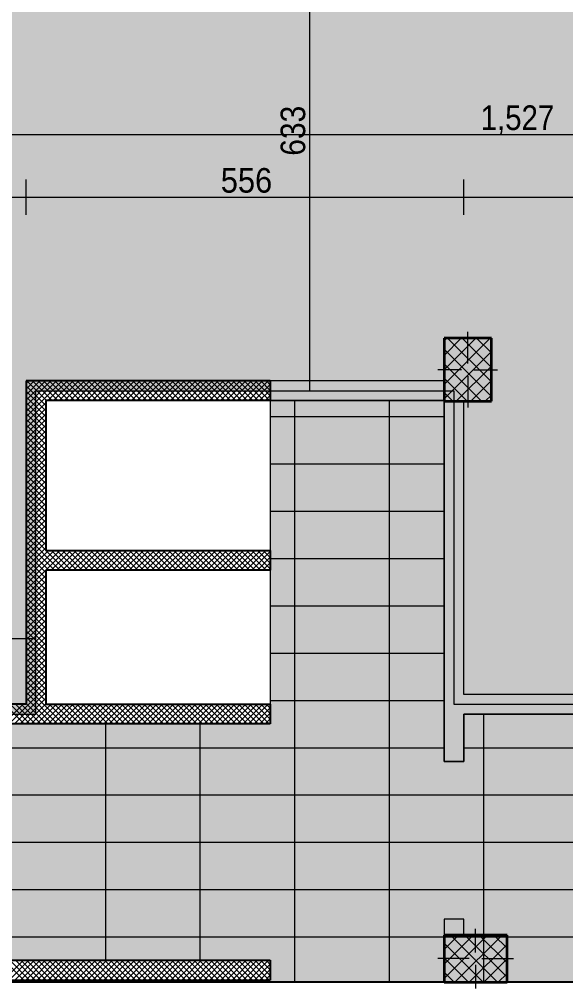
# Model space of a CAD drawing. Header units: centimetres. Extents: x -4080 to 264, y -122 to 2876.
# Drawn here: x -1673 to -979, y 142 to 1372 of the extents above; entities that cross this region are included whole.
import ezdxf

# ---------------------------------------------------------------- set-up
doc = ezdxf.new("R2010")
doc.units = ezdxf.units.CM
for name, color, linetype, true_color in [('PDF_2D Drafting - General', 7, 'Continuous', 0x6a6a6a), ('PDF_Dimensioning - General', 7, 'Continuous', 0x0077b0), ('PDF_Structural - Bearing', 7, 'Continuous', 0xfd8379)]:
    doc.layers.add(name, color=color, linetype=linetype, true_color=true_color)
doc.styles.add('PDF Arial', font='arial.ttf')

msp = doc.modelspace()

# ---------------------------------------------------------------- hatches: boundary and pattern name
at = {"layer": 'PDF_2D Drafting - General', "true_color": 0xff9955, "transparency": 33554559}
msp.add_hatch(color=21, dxfattribs=at).paths.add_polyline_path([(-2086.6, 617.3), (-1962.3, 617.3), (-1962.3, 767.3), (-1840.7, 767.3), (-1840.7, 1069.8), (-1909.1, 1069.8), (-1909.1, 1558.8), (-1909.1, 2348.8), (-284, 2348.8), (-284, 502.8), (-1121.2, 502.8), (-1121.2, 900.6), (-1651.8, 900.6), (-1651.8, 490.5), (-1840.7, 490.5), (-2086.6, 490.5)])
at = {"layer": 'PDF_2D Drafting - General', "true_color": 0xe8e8e8, "transparency": 33554559}
msp.add_hatch(color=254, dxfattribs=at).paths.add_polyline_path([(-2088.7, 150.3), (-2088.7, 153), (-1354.3, 153), (-1354.3, 178), (-2076.2, 178), (-2076.2, 478), (-1354.3, 478), (-1354.3, 503), (-1354.3, 673.1), (-1354.3, 698), (-1354.3, 888.1), (-1133.7, 888.1), (-1133.7, 430.3), (-1108.6, 430.3), (-1108.6, 490.3), (-443.2, 490.3), (-443.2, 190.3), (-418.2, 190.3), (-418.2, 490.3), (-284, 490.3), (-284, 150.3)])

# ---------------------------------------------------------------- linework, layer by layer
at = {"layer": 'PDF_2D Drafting - General', "lineweight": 9}
for points in [[(-1664.3, 867.4), (-1618.6, 913.1)], [(-1664.3, 874.4), (-1625.7, 913.1)], [(-1664.3, 881.5), (-1632.8, 913.1)], [(-1664.3, 888.6), (-1639.8, 913.1)], [(-1664.3, 895.6), (-1646.9, 913.1)], [(-1664.3, 902.7), (-1654, 913.1)], [(-1664.3, 909.8), (-1661, 913.1)], [(-1638.2, 888.1), (-1663.2, 913.1)], [(-1631.2, 888.1), (-1656.2, 913.1)], [(-1624.1, 888.1), (-1649.1, 913.1)], [(-1617, 888.1), (-1642, 913.1)], [(-1636.5, 888.1), (-1611.5, 913.1)], [(-1610, 888.1), (-1635, 913.1)], [(-1629.5, 888.1), (-1604.5, 913.1)], [(-1602.9, 888.1), (-1627.9, 913.1)], [(-1622.4, 888.1), (-1597.4, 913.1)], [(-1595.8, 888.1), (-1620.8, 913.1)], [(-1615.3, 888.1), (-1590.3, 913.1)], [(-1588.7, 888.1), (-1613.8, 913.1)], [(-1608.3, 888.1), (-1583.3, 913.1)], [(-1581.7, 888.1), (-1606.7, 913.1)], [(-1601.2, 888.1), (-1576.2, 913.1)], [(-1574.6, 888.1), (-1599.6, 913.1)], [(-1594.1, 888.1), (-1569.1, 913.1)], [(-1567.5, 888.1), (-1592.5, 913.1)], [(-1587, 888.1), (-1562, 913.1)], [(-1560.5, 888.1), (-1585.5, 913.1)], [(-1580, 888.1), (-1555, 913.1)], [(-1553.4, 888.1), (-1578.4, 913.1)], [(-1572.9, 888.1), (-1547.9, 913.1)], [(-1546.3, 888.1), (-1571.3, 913.1)], [(-1565.8, 888.1), (-1540.8, 913.1)], [(-1539.3, 888.1), (-1564.2, 913.1)], [(-1558.8, 888.1), (-1533.8, 913.1)], [(-1532.2, 888.1), (-1557.2, 913.1)], [(-1551.7, 888.1), (-1526.7, 913.1)], [(-1525.1, 888.1), (-1550.1, 913.1)], [(-1544.6, 888.1), (-1519.6, 913.1)], [(-1518, 888.1), (-1543, 913.1)], [(-1537.5, 888.1), (-1512.5, 913.1)], [(-1511, 888.1), (-1536, 913.1)], [(-1530.5, 888.1), (-1505.5, 913.1)], [(-1503.9, 888.1), (-1528.9, 913.1)], [(-1523.4, 888.1), (-1498.4, 913.1)], [(-1496.8, 888.1), (-1521.8, 913.1)], [(-1516.3, 888.1), (-1491.3, 913.1)], [(-1489.7, 888.1), (-1514.8, 913.1)], [(-1509.3, 888.1), (-1484.3, 913.1)], [(-1482.7, 888.1), (-1507.7, 913.1)], [(-1502.2, 888.1), (-1477.2, 913.1)], [(-1475.6, 888.1), (-1500.6, 913.1)], [(-1495.1, 888.1), (-1470.1, 913.1)], [(-1468.5, 888.1), (-1493.5, 913.1)], [(-1488, 888.1), (-1463, 913.1)], [(-1461.5, 888.1), (-1486.5, 913.1)], [(-1481, 888.1), (-1456, 913.1)], [(-1454.4, 888.1), (-1479.4, 913.1)], [(-1473.9, 888.1), (-1448.9, 913.1)], [(-1447.3, 888.1), (-1472.3, 913.1)], [(-1466.8, 888.1), (-1441.8, 913.1)], [(-1440.3, 888.1), (-1465.3, 913.1)], [(-1459.8, 888.1), (-1434.8, 913.1)], [(-1433.2, 888.1), (-1458.2, 913.1)], [(-1452.7, 888.1), (-1427.7, 913.1)], [(-1426.1, 888.1), (-1451.1, 913.1)], [(-1445.6, 888.1), (-1420.6, 913.1)], [(-1419, 888.1), (-1444, 913.1)], [(-1438.5, 888.1), (-1413.5, 913.1)], [(-1412, 888.1), (-1437, 913.1)], [(-1431.5, 888.1), (-1406.5, 913.1)], [(-1404.9, 888.1), (-1429.9, 913.1)], [(-1424.4, 888.1), (-1399.4, 913.1)], [(-1397.8, 888.1), (-1422.8, 913.1)], [(-1417.3, 888.1), (-1392.3, 913.1)], [(-1390.8, 888.1), (-1415.7, 913.1)], [(-1410.3, 888.1), (-1385.3, 913.1)], [(-1383.7, 888.1), (-1408.7, 913.1)], [(-1403.2, 888.1), (-1378.2, 913.1)], [(-1376.6, 888.1), (-1401.6, 913.1)], [(-1396.1, 888.1), (-1371.1, 913.1)], [(-1369.5, 888.1), (-1394.5, 913.1)], [(-1389, 888.1), (-1364, 913.1)], [(-1362.5, 888.1), (-1387.5, 913.1)], [(-1382, 888.1), (-1357, 913.1)], [(-1355.4, 888.1), (-1380.4, 913.1)], [(-1354.3, 894.1), (-1373.3, 913.1)], [(-1354.3, 901.1), (-1366.3, 913.1)], [(-1354.3, 908.2), (-1359.2, 913.1)], [(-1639.3, 882.1), (-1664.3, 907.1)], [(-1639.3, 875), (-1664.3, 900)], [(-1374.9, 888.1), (-1354.3, 908.7)], [(-1367.8, 888.1), (-1354.3, 901.6)], [(-1639.3, 867.9), (-1664.3, 892.9)], [(-1639.3, 860.9), (-1664.3, 885.9)], [(-1360.8, 888.1), (-1354.3, 894.5)], [(-1664.3, 860.3), (-1639.3, 885.3)], [(-1639.3, 853.8), (-1664.3, 878.8)], [(-1664.3, 853.2), (-1639.3, 878.2)], [(-1639.3, 846.7), (-1664.3, 871.7)], [(-1664.3, 846.1), (-1639.3, 871.1)], [(-1639.3, 839.6), (-1664.3, 864.7)], [(-1664.3, 839.1), (-1639.3, 864.1)], [(-1639.3, 832.6), (-1664.3, 857.6)], [(-1664.3, 832), (-1639.3, 857)], [(-1639.3, 825.5), (-1664.3, 850.5)], [(-1664.3, 824.9), (-1639.3, 849.9)], [(-1639.3, 818.4), (-1664.3, 843.4)], [(-1664.3, 817.9), (-1639.3, 842.9)], [(-1639.3, 811.4), (-1664.3, 836.4)], [(-1664.3, 810.8), (-1639.3, 835.8)], [(-1639.3, 804.3), (-1664.3, 829.3)], [(-1664.3, 803.7), (-1639.3, 828.7)], [(-1639.3, 797.2), (-1664.3, 822.2)], [(-1664.3, 796.6), (-1639.3, 821.6)], [(-1639.3, 790.2), (-1664.3, 815.1)], [(-1664.3, 789.6), (-1639.3, 814.6)], [(-1639.3, 783.1), (-1664.3, 808.1)], [(-1664.3, 782.5), (-1639.3, 807.5)], [(-1639.3, 776), (-1664.3, 801)], [(-1664.3, 775.4), (-1639.3, 800.4)], [(-1639.3, 768.9), (-1664.3, 793.9)], [(-1664.3, 768.4), (-1639.3, 793.4)], [(-1639.3, 761.9), (-1664.3, 786.9)], [(-1664.3, 761.3), (-1639.3, 786.3)], [(-1639.3, 754.8), (-1664.3, 779.8)], [(-1664.3, 754.2), (-1639.3, 779.2)], [(-1639.3, 747.7), (-1664.3, 772.7)], [(-1664.3, 747.1), (-1639.3, 772.1)], [(-1639.3, 740.7), (-1664.3, 765.7)], [(-1664.3, 740.1), (-1639.3, 765.1)], [(-1639.3, 733.6), (-1664.3, 758.6)], [(-1664.3, 733), (-1639.3, 758)], [(-1639.3, 726.5), (-1664.3, 751.5)], [(-1664.3, 725.9), (-1639.3, 750.9)], [(-1639.3, 719.4), (-1664.3, 744.4)], [(-1664.3, 718.9), (-1639.3, 743.9)], [(-1639.3, 712.4), (-1664.3, 737.4)], [(-1664.3, 711.8), (-1639.3, 736.8)], [(-1639.3, 705.3), (-1664.3, 730.3)], [(-1664.3, 704.7), (-1639.3, 729.7)], [(-1639.3, 698.2), (-1664.3, 723.2)], [(-1664.3, 697.6), (-1639.3, 722.6)], [(-1621.2, 673.1), (-1664.3, 716.2)], [(-1664.3, 690.6), (-1639.3, 715.6)], [(-1628.3, 673.1), (-1664.3, 709.1)], [(-1664.3, 683.5), (-1639.3, 708.5)], [(-1635.4, 673.1), (-1664.3, 702)], [(-1664.3, 676.4), (-1639.3, 701.4)], [(-1664.3, 648.1), (-1614.4, 698)], [(-1664.3, 655.2), (-1621.5, 698)], [(-1664.3, 662.3), (-1628.6, 698)], [(-1664.3, 669.4), (-1635.6, 698)], [(-1639.3, 669.9), (-1664.3, 694.9)], [(-1614.2, 673.1), (-1639.2, 698)], [(-1632.4, 673.1), (-1607.3, 698)], [(-1607.1, 673.1), (-1632.1, 698)], [(-1625.3, 673.1), (-1600.3, 698)], [(-1600, 673.1), (-1625, 698)], [(-1618.2, 673.1), (-1593.2, 698)], [(-1592.9, 673.1), (-1617.9, 698)], [(-1611.1, 673.1), (-1586.1, 698)], [(-1585.9, 673.1), (-1610.9, 698)], [(-1604.1, 673.1), (-1579.1, 698)], [(-1578.8, 673.1), (-1603.8, 698)], [(-1597, 673.1), (-1572, 698)], [(-1571.7, 673.1), (-1596.7, 698)], [(-1589.9, 673.1), (-1564.9, 698)], [(-1564.7, 673.1), (-1589.7, 698)], [(-1582.9, 673.1), (-1557.9, 698)], [(-1557.6, 673.1), (-1582.6, 698)], [(-1575.8, 673.1), (-1550.8, 698)], [(-1550.5, 673.1), (-1575.5, 698)], [(-1568.7, 673.1), (-1543.7, 698)], [(-1543.4, 673.1), (-1568.4, 698)], [(-1561.6, 673.1), (-1536.6, 698)], [(-1536.4, 673.1), (-1561.4, 698)], [(-1554.6, 673.1), (-1529.6, 698)], [(-1529.3, 673.1), (-1554.3, 698)], [(-1547.5, 673.1), (-1522.5, 698)], [(-1522.2, 673.1), (-1547.2, 698)], [(-1540.4, 673.1), (-1515.4, 698)], [(-1515.2, 673.1), (-1540.2, 698)], [(-1533.3, 673.1), (-1508.4, 698)], [(-1508.1, 673.1), (-1533.1, 698)], [(-1526.3, 673.1), (-1501.3, 698)], [(-1501, 673.1), (-1526, 698)], [(-1519.2, 673.1), (-1494.2, 698)], [(-1493.9, 673.1), (-1518.9, 698)], [(-1512.1, 673.1), (-1487.1, 698)], [(-1486.9, 673.1), (-1511.9, 698)], [(-1505.1, 673.1), (-1480.1, 698)], [(-1479.8, 673.1), (-1504.8, 698)], [(-1498, 673.1), (-1473, 698)], [(-1472.7, 673.1), (-1497.7, 698)], [(-1490.9, 673.1), (-1465.9, 698)], [(-1465.7, 673.1), (-1490.7, 698)], [(-1483.9, 673.1), (-1458.9, 698)], [(-1458.6, 673.1), (-1483.6, 698)], [(-1476.8, 673.1), (-1451.8, 698)], [(-1451.5, 673.1), (-1476.5, 698)], [(-1469.7, 673.1), (-1444.7, 698)], [(-1444.4, 673.1), (-1469.4, 698)], [(-1462.6, 673.1), (-1437.6, 698)], [(-1437.4, 673.1), (-1462.4, 698)], [(-1455.6, 673.1), (-1430.6, 698)], [(-1430.3, 673.1), (-1455.3, 698)], [(-1448.5, 673.1), (-1423.5, 698)], [(-1423.2, 673.1), (-1448.2, 698)], [(-1441.4, 673.1), (-1416.4, 698)], [(-1416.2, 673.1), (-1441.2, 698)], [(-1434.4, 673.1), (-1409.4, 698)], [(-1409.1, 673.1), (-1434.1, 698)], [(-1427.3, 673.1), (-1402.3, 698)], [(-1402, 673.1), (-1427, 698)], [(-1420.2, 673.1), (-1395.2, 698)], [(-1394.9, 673.1), (-1419.9, 698)], [(-1413.1, 673.1), (-1388.1, 698)], [(-1387.9, 673.1), (-1412.9, 698)], [(-1406.1, 673.1), (-1381.1, 698)], [(-1380.8, 673.1), (-1405.8, 698)], [(-1399, 673.1), (-1374, 698)], [(-1373.7, 673.1), (-1398.7, 698)], [(-1391.9, 673.1), (-1366.9, 698)], [(-1366.7, 673.1), (-1391.7, 698)], [(-1384.9, 673.1), (-1359.9, 698)], [(-1359.6, 673.1), (-1384.6, 698)], [(-1377.8, 673.1), (-1354.3, 696.5)], [(-1354.3, 674.9), (-1377.5, 698)], [(-1370.7, 673.1), (-1354.3, 689.5)], [(-1354.3, 681.9), (-1370.4, 698)], [(-1354.3, 689), (-1363.4, 698)], [(-1354.3, 696.1), (-1356.3, 698)], [(-1639.3, 662.9), (-1664.3, 687.9)], [(-1639.3, 655.8), (-1664.3, 680.8)], [(-1363.6, 673.1), (-1354.3, 682.4)], [(-1639.3, 648.7), (-1664.3, 673.7)], [(-1639.3, 641.7), (-1664.3, 666.7)], [(-1664.3, 641.1), (-1639.3, 666.1)], [(-1356.6, 673.1), (-1354.3, 675.3)], [(-1639.3, 634.6), (-1664.3, 659.6)], [(-1664.3, 634), (-1639.3, 659)], [(-1639.3, 627.5), (-1664.3, 652.5)], [(-1664.3, 626.9), (-1639.3, 651.9)], [(-1639.3, 620.4), (-1664.3, 645.4)], [(-1664.3, 619.9), (-1639.3, 644.9)], [(-1639.3, 613.4), (-1664.3, 638.4)], [(-1664.3, 612.8), (-1639.3, 637.8)], [(-1639.3, 606.3), (-1664.3, 631.3)], [(-1664.3, 605.7), (-1639.3, 630.7)], [(-1639.3, 599.2), (-1664.3, 624.2)], [(-1664.3, 598.6), (-1639.3, 623.6)], [(-1639.3, 592.2), (-1664.3, 617.2)], [(-1664.3, 591.6), (-1639.3, 616.6)], [(-1639.3, 585.1), (-1664.3, 610.1)], [(-1664.3, 584.5), (-1639.3, 609.5)], [(-1639.3, 578), (-1664.3, 603)], [(-1664.3, 577.4), (-1639.3, 602.4)], [(-1639.3, 570.9), (-1664.3, 595.9)], [(-1664.3, 570.4), (-1639.3, 595.4)], [(-1639.3, 563.9), (-1664.3, 588.9)], [(-1664.3, 563.3), (-1639.3, 588.3)], [(-1639.3, 556.8), (-1664.3, 581.8)], [(-1664.3, 556.2), (-1639.3, 581.2)], [(-1639.3, 549.7), (-1664.3, 574.7)], [(-1664.3, 549.1), (-1639.3, 574.2)], [(-1639.3, 542.7), (-1664.3, 567.7)], [(-1664.3, 542.1), (-1639.3, 567.1)], [(-1639.3, 535.6), (-1664.3, 560.6)], [(-1664.3, 535), (-1639.3, 560)], [(-1639.3, 528.5), (-1664.3, 553.5)], [(-1664.3, 527.9), (-1639.3, 552.9)], [(-1639.3, 521.4), (-1664.3, 546.4)], [(-1664.3, 520.9), (-1639.3, 545.9)], [(-1639.3, 514.4), (-1664.3, 539.4)], [(-1664.3, 513.8), (-1639.3, 538.8)], [(-1639.3, 507.3), (-1664.3, 532.3)], [(-1664.3, 506.7), (-1639.3, 531.7)], [(-1685.9, 478), (-1639.3, 524.6)], [(-1678.9, 478), (-1639.3, 517.6)], [(-1617.1, 478), (-1664.3, 525.2)], [(-1624.2, 478), (-1664.3, 518.2)], [(-1671.8, 478), (-1639.3, 510.5)], [(-1631.3, 478), (-1664.3, 511.1)], [(-1693, 478), (-1668, 503)], [(-1666.6, 478), (-1691.6, 503)], [(-1659.6, 478), (-1684.6, 503)], [(-1652.5, 478), (-1677.5, 503)], [(-1645.4, 478), (-1670.4, 503)], [(-1664.7, 478), (-1639.3, 503.4)], [(-1638.4, 478), (-1664.3, 504)], [(-1657.6, 478), (-1632.6, 503)], [(-1650.6, 478), (-1625.6, 503)], [(-1643.5, 478), (-1618.5, 503)], [(-1636.4, 478), (-1611.4, 503)], [(-1610.1, 478), (-1635.1, 503)], [(-1629.4, 478), (-1604.4, 503)], [(-1603, 478), (-1628, 503)], [(-1622.3, 478), (-1597.3, 503)], [(-1595.9, 478), (-1620.9, 503)], [(-1615.2, 478), (-1590.2, 503)], [(-1588.9, 478), (-1613.9, 503)], [(-1608.1, 478), (-1583.1, 503)], [(-1581.8, 478), (-1606.8, 503)], [(-1601.1, 478), (-1576.1, 503)], [(-1574.7, 478), (-1599.7, 503)], [(-1594, 478), (-1569, 503)], [(-1567.6, 478), (-1592.6, 503)], [(-1586.9, 478), (-1561.9, 503)], [(-1560.6, 478), (-1585.6, 503)], [(-1579.9, 478), (-1554.9, 503)], [(-1553.5, 478), (-1578.5, 503)], [(-1572.8, 478), (-1547.8, 503)], [(-1546.4, 478), (-1571.4, 503)], [(-1565.7, 478), (-1540.7, 503)], [(-1539.4, 478), (-1564.4, 503)], [(-1558.7, 478), (-1533.6, 503)], [(-1532.3, 478), (-1557.3, 503)], [(-1551.6, 478), (-1526.6, 503)], [(-1525.2, 478), (-1550.2, 503)], [(-1544.5, 478), (-1519.5, 503)], [(-1518.1, 478), (-1543.1, 503)], [(-1537.4, 478), (-1512.4, 503)], [(-1511.1, 478), (-1536.1, 503)], [(-1530.4, 478), (-1505.4, 503)], [(-1504, 478), (-1529, 503)], [(-1523.3, 478), (-1498.3, 503)], [(-1496.9, 478), (-1521.9, 503)], [(-1516.2, 478), (-1491.2, 503)], [(-1489.9, 478), (-1514.9, 503)], [(-1509.1, 478), (-1484.2, 503)], [(-1482.8, 478), (-1507.8, 503)], [(-1502.1, 478), (-1477.1, 503)], [(-1475.7, 478), (-1500.7, 503)], [(-1495, 478), (-1470, 503)], [(-1468.6, 478), (-1493.7, 503)], [(-1487.9, 478), (-1462.9, 503)], [(-1461.6, 478), (-1486.6, 503)], [(-1480.9, 478), (-1455.9, 503)], [(-1454.5, 478), (-1479.5, 503)], [(-1473.8, 478), (-1448.8, 503)], [(-1447.4, 478), (-1472.4, 503)], [(-1466.7, 478), (-1441.7, 503)], [(-1440.4, 478), (-1465.4, 503)], [(-1459.7, 478), (-1434.6, 503)], [(-1433.3, 478), (-1458.3, 503)], [(-1452.6, 478), (-1427.6, 503)], [(-1426.2, 478), (-1451.2, 503)], [(-1445.5, 478), (-1420.5, 503)], [(-1419.1, 478), (-1444.1, 503)], [(-1438.4, 478), (-1413.4, 503)], [(-1412.1, 478), (-1437.1, 503)], [(-1431.4, 478), (-1406.4, 503)], [(-1405, 478), (-1430, 503)], [(-1424.3, 478), (-1399.3, 503)], [(-1397.9, 478), (-1422.9, 503)], [(-1417.2, 478), (-1392.2, 503)], [(-1390.9, 478), (-1415.9, 503)], [(-1410.2, 478), (-1385.1, 503)], [(-1383.8, 478), (-1408.8, 503)], [(-1403.1, 478), (-1378.1, 503)], [(-1376.7, 478), (-1401.7, 503)], [(-1396, 478), (-1371, 503)], [(-1369.6, 478), (-1394.6, 503)], [(-1388.9, 478), (-1363.9, 503)], [(-1362.6, 478), (-1387.6, 503)], [(-1381.9, 478), (-1356.9, 503)], [(-1355.5, 478), (-1380.5, 503)], [(-1374.8, 478), (-1354.3, 498.5)], [(-1354.3, 483.9), (-1373.4, 503)], [(-1354.3, 491), (-1366.4, 503)], [(-1354.3, 498.1), (-1359.3, 503)], [(-1367.7, 478), (-1354.3, 491.4)], [(-1360.6, 478), (-1354.3, 484.4)], [(-1692.7, 153), (-1667.7, 178)], [(-1666.9, 153), (-1691.9, 178)], [(-1685.7, 153), (-1660.7, 178)], [(-1659.8, 153), (-1684.8, 178)], [(-1678.6, 153), (-1653.6, 178)], [(-1652.8, 153), (-1677.8, 178)], [(-1671.5, 153), (-1646.5, 178)], [(-1645.7, 153), (-1670.7, 178)], [(-1664.5, 153), (-1639.5, 178)], [(-1638.6, 153), (-1663.6, 178)], [(-1657.4, 153), (-1632.4, 178)], [(-1631.6, 153), (-1656.5, 178)], [(-1650.3, 153), (-1625.3, 178)], [(-1624.5, 153), (-1649.5, 178)], [(-1643.2, 153), (-1618.2, 178)], [(-1617.4, 153), (-1642.4, 178)], [(-1636.2, 153), (-1611.2, 178)], [(-1610.3, 153), (-1635.3, 178)], [(-1629.1, 153), (-1604.1, 178)], [(-1603.3, 153), (-1628.3, 178)], [(-1622, 153), (-1597, 178)], [(-1596.2, 153), (-1621.2, 178)], [(-1615, 153), (-1590, 178)], [(-1589.1, 153), (-1614.1, 178)], [(-1607.9, 153), (-1582.9, 178)], [(-1582, 153), (-1607.1, 178)], [(-1600.8, 153), (-1575.8, 178)], [(-1575, 153), (-1600, 178)], [(-1593.7, 153), (-1568.7, 178)], [(-1567.9, 153), (-1592.9, 178)], [(-1586.7, 153), (-1561.7, 178)], [(-1560.8, 153), (-1585.8, 178)], [(-1579.6, 153), (-1554.6, 178)], [(-1553.8, 153), (-1578.8, 178)], [(-1572.5, 153), (-1547.5, 178)], [(-1546.7, 153), (-1571.7, 178)], [(-1565.5, 153), (-1540.5, 178)], [(-1539.6, 153), (-1564.6, 178)], [(-1558.4, 153), (-1533.4, 178)], [(-1532.6, 153), (-1557.5, 178)], [(-1551.3, 153), (-1526.3, 178)], [(-1525.5, 153), (-1550.5, 178)], [(-1544.2, 153), (-1519.2, 178)], [(-1518.4, 153), (-1543.4, 178)], [(-1537.2, 153), (-1512.2, 178)], [(-1511.3, 153), (-1536.3, 178)], [(-1530.1, 153), (-1505.1, 178)], [(-1504.3, 153), (-1529.3, 178)], [(-1523, 153), (-1498, 178)], [(-1497.2, 153), (-1522.2, 178)], [(-1516, 153), (-1491, 178)], [(-1490.1, 153), (-1515.1, 178)], [(-1508.9, 153), (-1483.9, 178)], [(-1483.1, 153), (-1508, 178)], [(-1501.8, 153), (-1476.8, 178)], [(-1476, 153), (-1501, 178)], [(-1494.7, 153), (-1469.7, 178)], [(-1468.9, 153), (-1493.9, 178)], [(-1487.7, 153), (-1462.7, 178)], [(-1461.8, 153), (-1486.8, 178)], [(-1480.6, 153), (-1455.6, 178)], [(-1454.8, 153), (-1479.8, 178)], [(-1473.5, 153), (-1448.5, 178)], [(-1447.7, 153), (-1472.7, 178)], [(-1466.5, 153), (-1441.5, 178)], [(-1440.6, 153), (-1465.6, 178)], [(-1459.4, 153), (-1434.4, 178)], [(-1433.5, 153), (-1458.6, 178)], [(-1452.3, 153), (-1427.3, 178)], [(-1426.5, 153), (-1451.5, 178)], [(-1445.2, 153), (-1420.2, 178)], [(-1419.4, 153), (-1444.4, 178)], [(-1438.2, 153), (-1413.2, 178)], [(-1412.3, 153), (-1437.3, 178)], [(-1431.1, 153), (-1406.1, 178)], [(-1405.3, 153), (-1430.3, 178)], [(-1424, 153), (-1399, 178)], [(-1398.2, 153), (-1423.2, 178)], [(-1417, 153), (-1392, 178)], [(-1391.1, 153), (-1416.1, 178)], [(-1409.9, 153), (-1384.9, 178)], [(-1384.1, 153), (-1409, 178)], [(-1402.8, 153), (-1377.8, 178)], [(-1377, 153), (-1402, 178)], [(-1395.7, 153), (-1370.8, 178)], [(-1369.9, 153), (-1394.9, 178)], [(-1388.7, 153), (-1363.7, 178)], [(-1362.8, 153), (-1387.8, 178)], [(-1381.6, 153), (-1356.6, 178)], [(-1355.8, 153), (-1380.8, 178)], [(-1374.5, 153), (-1354.3, 173.2)], [(-1354.3, 158.7), (-1373.7, 178)], [(-1354.3, 165.7), (-1366.6, 178)], [(-1354.3, 172.8), (-1359.6, 178)], [(-1367.5, 153), (-1354.3, 166.2)], [(-1360.4, 153), (-1354.3, 159.1)]]:
    msp.add_lwpolyline(points, dxfattribs=at)
at = {"layer": 'PDF_2D Drafting - General', "color": 253, "lineweight": 20, "true_color": 0xaaaaaa}
for points in [[(-1664.3, 913.1), (-1664.3, 503)], [(-1354.3, 913.1), (-1664.3, 913.1)], [(-1354.3, 888.1), (-1354.3, 913.1)], [(-1651.8, 900.6), (-1121.2, 900.6)], [(-1651.8, 490.5), (-1651.8, 900.6)], [(-1121.2, 900.6), (-1121.2, 502.8)], [(-1639.3, 888.1), (-1354.3, 888.1)], [(-1639.3, 698), (-1639.3, 888.1)], [(-1354.3, 698), (-1639.3, 698)], [(-1354.3, 673.1), (-1354.3, 698)], [(-1639.3, 673.1), (-1354.3, 673.1)], [(-1639.3, 503), (-1639.3, 673.1)], [(-1664.3, 503), (-2101.2, 503)], [(-1354.3, 503), (-1639.3, 503)], [(-1354.3, 478), (-1354.3, 503)], [(-1121.2, 502.8), (-284, 502.8)], [(-1840.7, 490.5), (-1651.8, 490.5)], [(-2076.2, 478), (-1354.3, 478)], [(-1354.3, 178), (-2076.2, 178)], [(-1354.3, 153), (-1354.3, 178)], [(-2101.2, 153), (-1354.3, 153)]]:
    msp.add_lwpolyline(points, dxfattribs=at)
at = {"layer": 'PDF_2D Drafting - General', "color": 216, "lineweight": 25, "true_color": 0x800080}
for points in [[(-1354.3, 913.1), (-1664.3, 913.1)], [(-1664.3, 913.1), (-1664.3, 503)], [(-1354.3, 913.1), (-1354.3, 888.1)], [(-1354.3, 888.1), (-1639.3, 888.1)], [(-1639.3, 888.1), (-1639.3, 698)], [(-1639.3, 698), (-1354.3, 698)], [(-1354.3, 698), (-1354.3, 673.1)], [(-1354.3, 673.1), (-1639.3, 673.1)], [(-1639.3, 673.1), (-1639.3, 503)], [(-1664.3, 503), (-2101.2, 503)], [(-1639.3, 503), (-1354.3, 503)], [(-1354.3, 503), (-1354.3, 478)], [(-1354.3, 478), (-2076.2, 478)], [(-2076.2, 178), (-1354.3, 178)], [(-1354.3, 178), (-1354.3, 153)], [(-2101.2, 153), (-1354.3, 153)], [(-284, 150.3), (-2101.2, 150.3)]]:
    msp.add_lwpolyline(points, dxfattribs=at)
at = {"layer": 'PDF_2D Drafting - General', "color": 254, "lineweight": 0, "true_color": 0xe8e8e8}
for points in [[(-1354.3, 888.1), (-1354.3, 698)], [(-1133.7, 888.1), (-1354.3, 888.1)], [(-1133.7, 430.3), (-1133.7, 888.1)], [(-1354.3, 698), (-1354.3, 673.1)], [(-1354.3, 673.1), (-1354.3, 503)], [(-1354.3, 503), (-1354.3, 478)], [(-1108.6, 490.3), (-1108.6, 430.3)], [(-443.2, 490.3), (-1108.6, 490.3)], [(-1354.3, 478), (-2076.2, 478)], [(-1108.6, 430.3), (-1133.7, 430.3)], [(-2076.2, 178), (-1354.3, 178)], [(-1354.3, 178), (-1354.3, 153)], [(-1354.3, 153), (-2088.7, 153)], [(-2088.7, 150.3), (-284, 150.3)]]:
    msp.add_lwpolyline(points, dxfattribs=at)
at = {"layer": 'PDF_2D Drafting - General', "color": 7, "lineweight": 0, "true_color": 0xffffff}
for points in [[(-1323.1, 150.3), (-1323.1, 888.1)], [(-1203.1, 150.3), (-1203.1, 888.1)], [(-1354.3, 867.8), (-1133.7, 867.8)], [(-1354.3, 807.8), (-1133.7, 807.8)], [(-1354.3, 747.8), (-1133.7, 747.8)], [(-1354.3, 687.8), (-1133.7, 687.8)], [(-1354.3, 627.8), (-1133.7, 627.8)], [(-1354.3, 567.8), (-1133.7, 567.8)], [(-1354.3, 507.8), (-1133.7, 507.8)], [(-1083.1, 150.3), (-1083.1, 490.3)], [(-1563.2, 178), (-1563.2, 478)], [(-1443.2, 178), (-1443.2, 478)], [(-2076.2, 447.8), (-1133.7, 447.8)], [(-1108.6, 447.8), (-443.2, 447.8)], [(-2076.2, 387.8), (-443.2, 387.8)], [(-2076.2, 327.8), (-443.2, 327.8)], [(-2076.2, 267.8), (-443.2, 267.8)], [(-2076.2, 207.8), (-443.2, 207.8)], [(-1563.2, 150.3), (-1563.2, 153)], [(-1443.2, 150.3), (-1443.2, 153)]]:
    msp.add_lwpolyline(points, dxfattribs=at)
at = {"layer": 'PDF_Dimensioning - General', "lineweight": 18}
for points in [[(-1304.1, 913.1), (-1304.1, 1546.3)], [(-1811.4, 1225.9), (-284, 1225.9)], [(-1664.3, 1123.7), (-1664.3, 1168.6)], [(-1108.6, 1123.7), (-1108.6, 1168.6)], [(-1828.2, 1146.1), (-1664.3, 1146.1)], [(-1664.3, 1146.1), (-1108.6, 1146.1)], [(-1108.6, 1146.1), (-284, 1146.1)], [(-1281.5, 913.1), (-1326.6, 913.1)], [(-1304.1, 901.1), (-1304.1, 913.1)], [(-1664.3, 564), (-1664.3, 609)], [(-2076.2, 586.5), (-1664.3, 586.5)], [(-1664.3, 586.5), (-1652.3, 586.5)]]:
    msp.add_lwpolyline(points, dxfattribs=at)
at = {"layer": 'PDF_Structural - Bearing', "color": 1, "lineweight": 0}
for points in [[(-1103.7, 935.3), (-1103.7, 975.3)], [(-1111.6, 927.3), (-1141.7, 927.3)], [(-1103.7, 927.3), (-1103.7, 927.3)], [(-1095.7, 927.3), (-1065.7, 927.3)], [(-1103.7, 919.3), (-1103.7, 879.3)], [(-1093.6, 188.1), (-1093.6, 218.1)], [(-1101.7, 180.1), (-1141.7, 180.1)], [(-1093.6, 180.1), (-1093.6, 180.1)], [(-1085.7, 180.1), (-1045.7, 180.1)], [(-1093.6, 172.1), (-1093.6, 142.1)]]:
    msp.add_lwpolyline(points, dxfattribs=at)
at = {"layer": 'PDF_Structural - Bearing', "lineweight": 13}
for points in [[(-1133.7, 908.7), (-1075, 967.3)], [(-1133.7, 927.1), (-1093.4, 967.3)], [(-1133.7, 945.5), (-1111.8, 967.3)], [(-1133.7, 963.9), (-1130.2, 967.3)], [(-1073.6, 911.8), (-1129.2, 967.3)], [(-1073.6, 930.2), (-1110.8, 967.3)], [(-1073.6, 948.6), (-1092.4, 967.3)], [(-1073.6, 967), (-1074, 967.3)], [(-1073.6, 893.4), (-1133.7, 953.4)], [(-1133.7, 890.3), (-1073.6, 950.3)], [(-1086, 887.3), (-1133.7, 935)], [(-1118.3, 887.3), (-1073.6, 931.9)], [(-1104.3, 887.3), (-1133.7, 916.6)], [(-1099.9, 887.3), (-1073.6, 913.5)], [(-1122.7, 887.3), (-1133.7, 898.3)], [(-1081.5, 887.3), (-1073.6, 895.2)], [(-1133.7, 154.9), (-1078.5, 210.1)], [(-1133.7, 173.3), (-1096.9, 210.1)], [(-1133.7, 191.7), (-1115.2, 210.1)], [(-1133.7, 210.1), (-1133.6, 210.1)], [(-1065.7, 150.1), (-1125.7, 210.1)], [(-1120.1, 150.1), (-1060.1, 210.1)], [(-1053.7, 156.4), (-1107.3, 210.1)], [(-1053.7, 174.8), (-1089, 210.1)], [(-1053.7, 193.2), (-1070.6, 210.1)], [(-1084.1, 150.1), (-1133.7, 199.6)], [(-1101.7, 150.1), (-1053.7, 198.1)], [(-1102.5, 150.1), (-1133.7, 181.2)], [(-1083.3, 150.1), (-1053.7, 179.7)], [(-1120.9, 150.1), (-1133.7, 162.8)], [(-1064.9, 150.1), (-1053.7, 161.4)]]:
    msp.add_lwpolyline(points, dxfattribs=at)
at = {"layer": 'PDF_Structural - Bearing', "color": 14, "lineweight": 35, "true_color": 0xa80f02}
for points in [[(-1073.6, 967.3), (-1133.7, 967.3)], [(-1133.7, 967.3), (-1133.7, 887.3)], [(-1073.6, 887.3), (-1073.6, 967.3)], [(-1133.7, 887.3), (-1073.6, 887.3)], [(-1053.7, 210.1), (-1133.7, 210.1)], [(-1133.7, 210.1), (-1133.7, 150.1)], [(-1053.7, 150.1), (-1053.7, 210.1)], [(-1133.7, 150.1), (-1053.7, 150.1)]]:
    msp.add_lwpolyline(points, dxfattribs=at)
at = {"layer": 'PDF_Structural - Bearing', "color": 7, "lineweight": 18}
for points in [[(-1133.7, 913.1), (-1354.3, 913.1)], [(-1354.3, 913.1), (-1354.3, 888.1)], [(-1354.3, 888.1), (-1133.7, 888.1)], [(-1133.7, 887.3), (-1133.7, 430.3)], [(-1108.6, 515.3), (-1108.6, 887.3)], [(-284, 515.3), (-1108.6, 515.3)], [(-1108.6, 430.3), (-1108.6, 490.3)], [(-1108.6, 490.3), (-443.2, 490.3)], [(-1133.7, 430.3), (-1108.6, 430.3)], [(-1108.6, 230.3), (-1133.7, 230.3)], [(-1133.7, 230.3), (-1133.7, 210.1)], [(-1108.6, 210.1), (-1108.6, 230.3)]]:
    msp.add_lwpolyline(points, dxfattribs=at)
at = {"layer": 'PDF_Structural - Bearing', "color": 7, "true_color": 0xffffff, "transparency": 33554559}
for points in [[(-1073.6, 887.3), (-1133.7, 887.3), (-1073.6, 967.3), (-1133.7, 967.3)], [(-1053.7, 210.1), (-1053.7, 150.1), (-1133.7, 210.1), (-1133.7, 150.1)]]:
    msp.add_solid(points, dxfattribs=at)
at = {"layer": 'PDF_Structural - Bearing', "color": 7, "transparency": 33554559}
for points in [[(-1354.3, 888.1), (-1354.3, 913.1), (-1133.7, 888.1), (-1133.7, 913.1)], [(-1133.7, 430.3), (-1133.7, 887.3), (-1108.6, 430.3), (-1108.6, 887.3)], [(-1108.6, 490.3), (-1108.6, 515.3), (-284, 490.3), (-284, 515.3)], [(-1108.6, 210.1), (-1133.7, 210.1), (-1108.6, 230.3), (-1133.7, 230.3)]]:
    msp.add_solid(points, dxfattribs=at)

# ---------------------------------------------------------------- texts
at = {"layer": 'PDF_Dimensioning - General', "insert": (-1309.5, 1198.9), "char_height": 31.237, "attachment_point": 7, "rotation": 90, "style": 'PDF Arial'}
msp.add_mtext('\\W0.870615;633', dxfattribs=at)
at = {"layer": 'PDF_Dimensioning - General', "char_height": 31.237, "attachment_point": 7, "style": 'PDF Arial'}
for s, insert in [('\\W0.856231;1,527', (-1087.3, 1225.7)), ('\\W0.896317;556', (-1417.1, 1151.6))]:
    msp.add_mtext(s, dxfattribs=dict(at, insert=insert))

doc.saveas('drawing.dxf')
